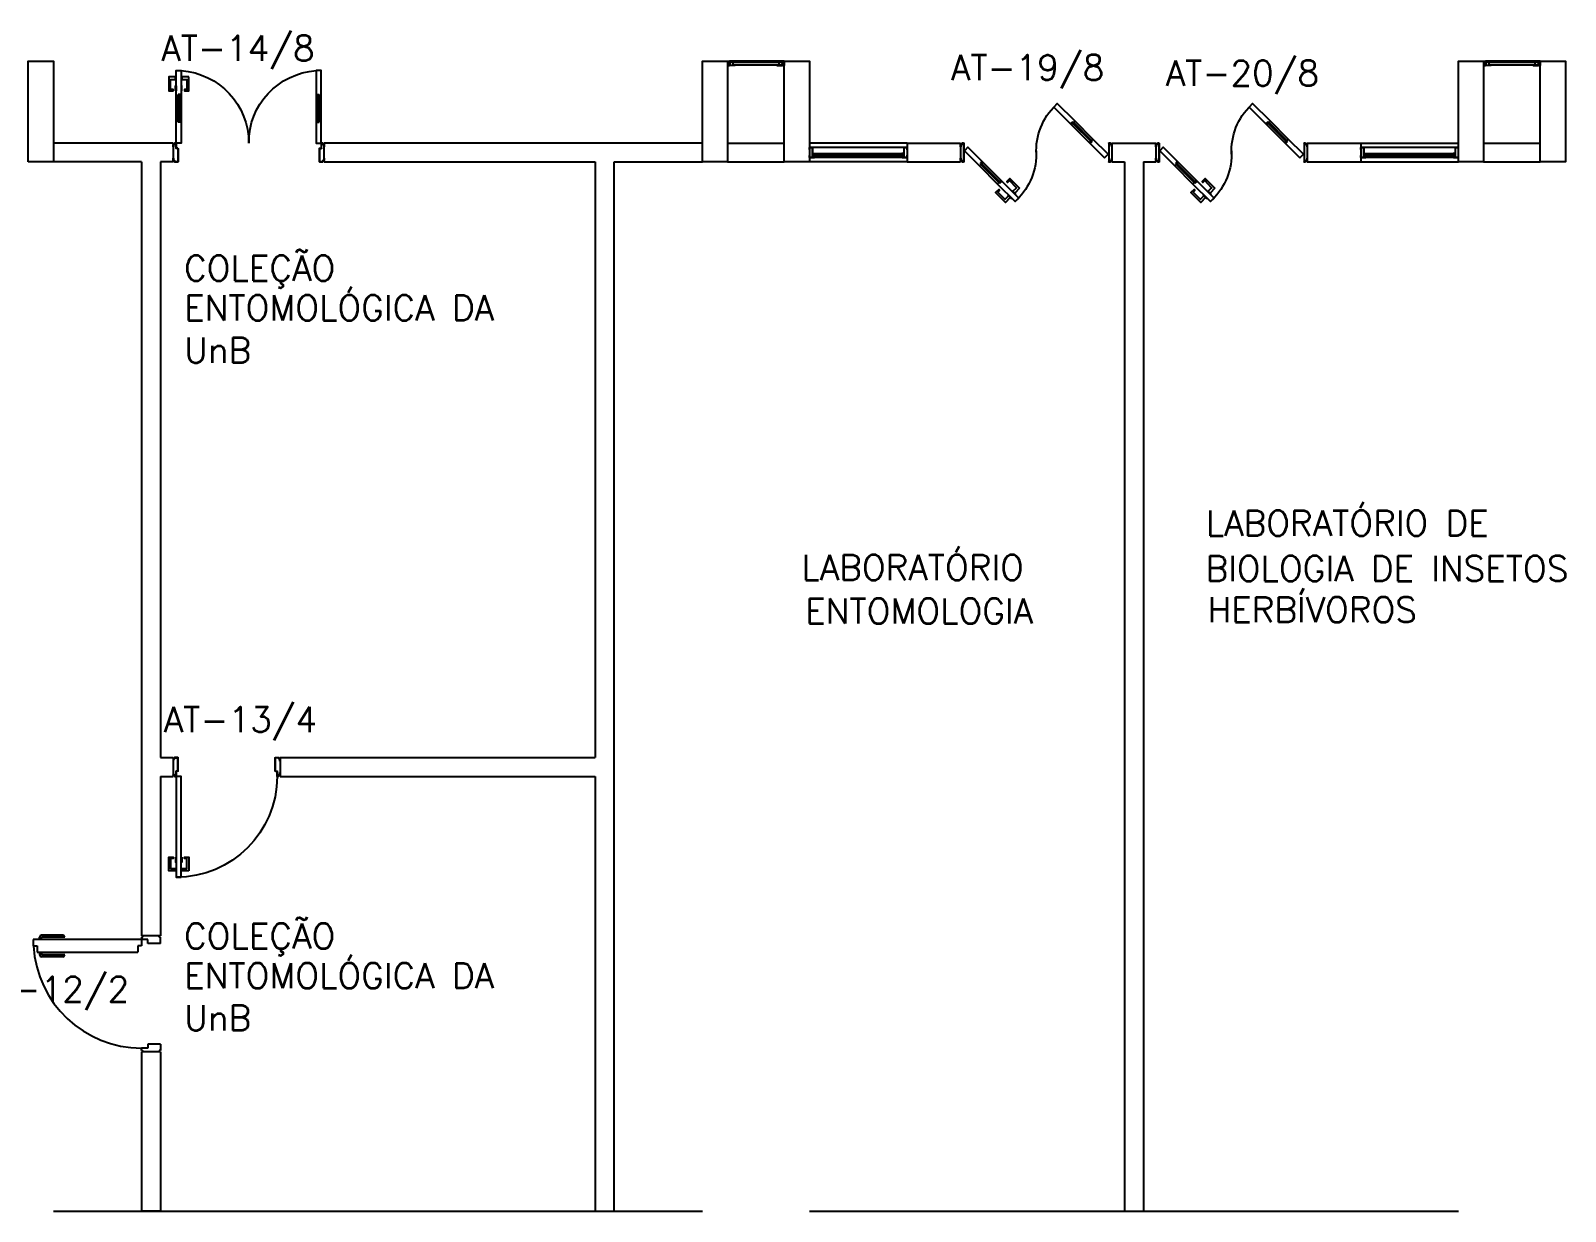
# Model space of a CAD drawing. Header units: millimetres. Extents: x 2686 to 2939, y 1294 to 1441.
# Drawn here: x 2748.94 to 2761.12, y 1304.92 to 1314.29 of the extents above; entities that cross this region are included whole.
import ezdxf

# ---------------------------------------------------------------- set-up
doc = ezdxf.new("R2010")
doc.units = ezdxf.units.MM
for name, color, linetype in [('AR-ALV', 2, 'Continuous'), ('AR-ESQ', 1, 'Continuous'), ('AR-ESTC', 3, 'Continuous'), ('AR-PORTA', 1, 'Continuous'), ('DT-ESQ-BAGUETE-C', 1, 'Continuous'), ('DT-ESQ-BAGUETE-V', 1, 'Continuous'), ('DT-ESQ-CHAPA DOBRADA-V', 1, 'Continuous'), ('DT-ESQ-MARCO-V', 1, 'Continuous'), ('DT-ESQ-PERFIL CADEIRA-C', 2, 'Continuous'), ('DT-ESQ-PERFIL CADEIRA-V', 2, 'Continuous'), ('DT-ESQ-PERFIL U-C', 2, 'Continuous'), ('DT-ESQ-VENEZIANA-C', 1, 'Continuous'), ('DT-ESQ-VENEZIANA-V', 1, 'Continuous'), ('DT-ESQ-VIDRO-C', 2, 'Continuous'), ('DT-TXTMOD', 1, 'Continuous'), ('ENDEREÇO', 2, 'Continuous'), ('maçaneta', 1, 'Continuous'), ('mov', 1, 'Continuous'), ('PM-PERFIL U-C', 2, 'Continuous'), ('PM-VIDRO', 2, 'Continuous'), ('pm1', 2, 'Continuous'), ('pm2', 2, 'Continuous'), ('TEXTO', 2, 'Continuous')]:
    doc.layers.add(name, color=color, linetype=linetype)
doc.styles.add('S10', font='simplex.shx', dxfattribs={"height": 0.1})
doc.styles.add('UNB-100', font='simplex.shx', dxfattribs={"height": 0.2})
doc.styles.add('UNB1-100', font='simplex.shx', dxfattribs={"height": 0.2})

# ---------------------------------------------------------------- blocks, each defined once
blk = doc.blocks.new('pe80-alv-01p')
at = {"layer": 'maçaneta'}
for p, q in [((-0.165, 0.775), (-0.165, 0.945)), ((-0.13, 0.96), (-0.15, 0.96)), ((-0.15, 0.76), (-0.15, 0.945)), ((-0.13, 0.945), (-0.15, 0.945)), ((-0.03, 0.96), (-0.01, 0.96)), ((-0.03, 0.945), (-0.01, 0.945)), ((-0.01, 0.76), (-0.01, 0.945)), ((0.005, 0.775), (0.005, 0.945))]:
    blk.add_line(p, q, dxfattribs=at)
for centre, start, end in [((-0.15, 0.945), 90, 180), ((-0.01, 0.945), 360, 90), ((-0.15, 0.775), 180, 270), ((-0.01, 0.775), 270, 360)]:
    blk.add_arc(centre, 0.015, start, end, dxfattribs=at)
at = {"layer": 'mov'}
blk.add_arc((-0.03, 0.15), 0.86, 93.333, 180, dxfattribs=at)
at = {"layer": 'pm1'}
for p, q in [((-0.13, 0.98), (-0.13, 0.18)), ((-0.08, 0.98), (-0.13, 0.98)), ((-0.03, 1.01), (-0.08, 1.01)), ((-0.08, 1.01), (-0.08, 0.98)), ((-0.03, 1.01), (-0.03, 1.01)), ((-0.03, 0.15), (-0.03, 1.01)), ((-0.91, 0.14), (-0.92, 0.14)), ((-0.92, 0.01), (-0.92, 0.14)), ((-0.91, 0.15), (-0.89, 0.15)), ((-0.91, 0.15), (-0.91, 0.14)), ((-0.89, 0.1), (-0.89, 0.15)), ((-0.08, 0.18), (-0.13, 0.18)), ((-0.08, 0.15), (-0.08, 0.18)), ((-0.03, 0.15), (-0.08, 0.15)), ((-0.01, 0.15), (-0.03, 0.15)), ((-0.03, 0.1), (-0.03, 0.15)), ((-0.03, 0.15), (-0.03, 0.15)), ((-0.01, 0.15), (-0.01, 0.14)), ((0.01, 0.15), (0.01, 0.15)), ((-0.91, 0.01), (-0.92, 0.01)), ((-0.91, 0), (-0.91, 0.01)), ((-0.86, 0.1), (-0.89, 0.1)), ((-0.86, 0), (-0.86, 0.1)), ((-0.86, 0), (-0.86, 0)), ((-0.06, 0), (-0.06, 0.1)), ((-0.06, 0.1), (-0.03, 0.1)), ((-0.06, 0), (-0.06, 0)), ((-0.06, 0), (-0.01, 0)), ((-0.01, 0), (-0.01, 0.01)), ((-0.86, 0), (-0.91, 0))]:
    blk.add_line(p, q, dxfattribs=at)
at = {"layer": 'pm2'}
for p, q in [((-0.01, 0.14), (0, 0.14)), ((0, 0.01), (0, 0.14)), ((-0.01, 0.01), (0, 0.01))]:
    blk.add_line(p, q, dxfattribs=at)
blk = doc.blocks.new('EF01-P')
at = {"layer": 'DT-ESQ-BAGUETE-C', "ltscale": 0.1}
for points in [[(0.002, 0.035), (0.015, 0.035), (0.015, 0.033), (0.002, 0.033), (0.002, 0.005), (0.015, 0.005), (0.015, 0.004), (0.002, 0.004, -0.414214), (0, 0.005), (0, 0.033, -0.414214)], [(0.448, 0.035), (0.435, 0.035), (0.435, 0.033), (0.448, 0.033), (0.448, 0.005), (0.435, 0.005), (0.435, 0.004), (0.448, 0.004, 0.414214), (0.45, 0.005), (0.45, 0.033, 0.414214)]]:
    blk.add_lwpolyline(points, format="xyb", close=True, dxfattribs=at)
at = {"layer": 'DT-ESQ-PERFIL CADEIRA-C', "ltscale": 0.1}
for points in [[(0.01, 0.002), (0.01, 0.003), (0.002, 0.003, 1), (0.002, 0), (0.015, 0, 0.414214), (0.016, 0.002), (0.016, 0.033), (0.043, 0.033)], [(0.043, 0.006), (0.018, 0.006), (0.018, 0.016), (0.016, 0.016), (0.016, 0.006, 0.414214), (0.018, 0.005), (0.043, 0.005), (0.056, 0.005, 1), (0.056, 0.008), (0.043, 0.008), (0.043, 0.02), (0.043, 0.032), (0.056, 0.032, 1), (0.056, 0.035), (0.043, 0.035), (0.016, 0.035, 0.414214), (0.015, 0.033), (0.015, 0.002), (0.002, 0.002)], [(0.041, 0.02), (0.041, 0.032, -0.414214), (0.043, 0.033), (0.056, 0.033)], [(0.041, 0.02), (0.041, 0.008, 0.414214), (0.043, 0.006), (0.056, 0.006)], [(0.407, 0.006), (0.432, 0.006), (0.432, 0.016), (0.433, 0.016), (0.433, 0.006, -0.414214), (0.432, 0.005), (0.407, 0.005), (0.394, 0.005, -1), (0.394, 0.008), (0.407, 0.008), (0.407, 0.02), (0.407, 0.032), (0.394, 0.032, -1), (0.394, 0.035), (0.407, 0.035), (0.433, 0.035, -0.414214), (0.435, 0.033), (0.435, 0.002), (0.448, 0.002)], [(0.408, 0.02), (0.408, 0.032, 0.414214), (0.407, 0.033), (0.394, 0.033)], [(0.408, 0.02), (0.408, 0.008, -0.414214), (0.407, 0.006), (0.394, 0.006)], [(0.44, 0.002), (0.44, 0.003), (0.448, 0.003, -1), (0.448, 0), (0.435, 0, -0.414214), (0.433, 0.002), (0.433, 0.033), (0.407, 0.033)]]:
    blk.add_lwpolyline(points, format="xyb", dxfattribs=at)
at = {"layer": 'DT-ESQ-PERFIL CADEIRA-V', "ltscale": 0.1}
blk.add_line((0.015, 0), (0.435, 0), dxfattribs=at)
at = {"layer": 'DT-ESQ-VENEZIANA-C', "ltscale": 0.1}
for p, q in [((0.043, 0.011), (0.407, 0.011)), ((0.043, 0.009), (0.407, 0.009))]:
    blk.add_line(p, q, dxfattribs=at)
at = {"layer": 'DT-ESQ-VENEZIANA-V', "ltscale": 0.1}
blk.add_line((0.043, 0.031), (0.407, 0.031), dxfattribs=at)
blk = doc.blocks.new('EF04A-P')
at = {"layer": 'DT-ESQ-BAGUETE-C', "ltscale": 0.1}
for points in [[(0.039, -0.05), (0.0255, -0.05), (0.0255, -0.0485), (0.039, -0.0485), (0.039, -0.0365), (0.0255, -0.0365), (0.0255, -0.035), (0.039, -0.035, -0.4142136), (0.0405, -0.0365), (0.0405, -0.0485, -0.4142136)], [(0.736, -0.05), (0.7495, -0.05), (0.7495, -0.0485), (0.736, -0.0485), (0.736, -0.0365), (0.7495, -0.0365), (0.7495, -0.035), (0.736, -0.035, 0.4142136), (0.7345, -0.0365), (0.7345, -0.0485, 0.4142136)]]:
    blk.add_lwpolyline(points, format="xyb", close=True, dxfattribs=at)
at = {"layer": 'DT-ESQ-BAGUETE-V', "ltscale": 0.1}
blk.add_line((0.736, -0.05), (0.039, -0.05), dxfattribs=at)
at = {"layer": 'DT-ESQ-CHAPA DOBRADA-V', "ltscale": 0.1}
blk.add_line((0.735, -0.067), (0.04, -0.067), dxfattribs=at)
at = {"layer": 'DT-ESQ-MARCO-V', "ltscale": 0.1}
for p, q in [((0.0235, -0.035), (0.7515, -0.035)), ((0.0235, -0.115), (0.7515, -0.115))]:
    blk.add_line(p, q, dxfattribs=at)
at = {"layer": 'DT-ESQ-PERFIL U-C', "ltscale": 0.1}
for points in [[(0.025, -0.0655), (0.025, -0.0655, 0.4142136), (0.0235, -0.067), (0.0235, -0.1135), (0.0015, -0.1135), (0.0015, -0.1), (0, -0.1), (0, -0.1135, 0.4142136), (0.0015, -0.115), (0.0235, -0.115, 0.4142136), (0.025, -0.1135), (0.025, -0.067), (0.04, -0.067, 1), (0.04, -0.064), (0.025, -0.064), (0.025, -0.0365, 0.4142136), (0.0235, -0.035), (0.0015, -0.035, 0.4142136), (0, -0.0365), (0, -0.05), (0.0015, -0.05), (0.0015, -0.0365), (0.0235, -0.0365), (0.0235, -0.064, 0.4142136), (0.025, -0.0655), (0.04, -0.0655)], [(0.75, -0.0655), (0.75, -0.0655, -0.4142136), (0.7515, -0.067), (0.7515, -0.1135), (0.7735, -0.1135), (0.7735, -0.1), (0.775, -0.1), (0.775, -0.1135, -0.4142136), (0.7735, -0.115), (0.7515, -0.115, -0.4142136), (0.75, -0.1135), (0.75, -0.067), (0.735, -0.067, -1), (0.735, -0.064), (0.75, -0.064), (0.75, -0.0365, -0.4142136), (0.7515, -0.035), (0.7735, -0.035, -0.4142136), (0.775, -0.0365), (0.775, -0.05), (0.7735, -0.05), (0.7735, -0.0365), (0.7515, -0.0365), (0.7515, -0.064, -0.4142136), (0.75, -0.0655), (0.735, -0.0655)]]:
    blk.add_lwpolyline(points, format="xyb", dxfattribs=at)
at = {"layer": 'DT-ESQ-VIDRO-C', "ltscale": 0.1}
blk.add_lwpolyline([(0.027, -0.062), (0.027, -0.052), (0.748, -0.052), (0.748, -0.062)], close=True, dxfattribs=at)
at = {"layer": 'DT-TXTMOD', "ltscale": 0.1, "style": 'S10', "flags": 3}
blk.add_attdef('EF04A', (0.05, 0), '', height=0.1, dxfattribs=at)
blk = doc.blocks.new('PM7B')
at = {"layer": 'maçaneta'}
for points in [[(0.732, -0.208), (0.771, -0.247), (0.785, -0.233), (0.758, -0.206, -0.414214), (0.758, -0.204), (0.813, -0.148), (0.827, -0.162), (0.834, -0.155), (0.81, -0.13)], [(0.806, -0.282), (0.845, -0.321), (0.923, -0.243), (0.898, -0.219), (0.891, -0.226), (0.905, -0.24), (0.849, -0.295, -0.414214), (0.847, -0.295), (0.82, -0.268)], [(0.845, -0.321), (0.806, -0.282), (0.82, -0.268), (0.847, -0.295, 0.414214), (0.849, -0.295), (0.905, -0.24), (0.891, -0.226), (0.898, -0.219), (0.923, -0.243)]]:
    blk.add_lwpolyline(points, format="xyb", close=True, dxfattribs=at)
for points in [[(0.792, -0.226), (0.764, -0.254), (0.767, -0.258), (0.795, -0.229)], [(0.792, -0.226), (0.764, -0.254), (0.767, -0.258), (0.795, -0.229)], [(0.827, -0.261), (0.799, -0.289), (0.795, -0.286), (0.824, -0.258)], [(0.827, -0.261), (0.799, -0.289), (0.795, -0.286), (0.824, -0.258)]]:
    blk.add_lwpolyline(points, close=True, dxfattribs=at)
at = {"layer": 'mov'}
for centre, start, end in [((0.099, 0.089), 356.8029, 46.3992), ((1.101, 0.061), 176.8029, 226.3992)]:
    blk.add_arc(centre, 0.501, start, end, dxfattribs=at)
at = {"layer": 'PM-PERFIL U-C'}
for p, q in [((0, 0.12), (0, 0.139)), ((0.001, 0.14), (0.01, 0.14)), ((0.01, 0.138), (0.002, 0.138)), ((0.002, 0.138), (0.002, 0.12)), ((0.01, 0.14), (0.01, 0.149)), ((0.012, 0.15), (0.023, 0.15)), ((0.023, 0.148), (0.012, 0.148)), ((0.012, 0.148), (0.012, 0.14)), ((0.023, 0.148), (0.023, 0.002)), ((0.025, 0.149), (0.025, 0.001)), ((1.175, 0.149), (1.175, 0.001)), ((1.188, 0.15), (1.176, 0.15)), ((1.177, 0.148), (1.188, 0.148)), ((1.177, 0.148), (1.177, 0.002)), ((1.188, 0.148), (1.188, 0.14)), ((1.189, 0.138), (1.198, 0.138)), ((1.19, 0.14), (1.19, 0.149)), ((1.198, 0.14), (1.19, 0.14)), ((1.198, 0.138), (1.198, 0.12)), ((1.2, 0.12), (1.2, 0.139)), ((0.002, 0.12), (0, 0.12)), ((0, 0.012), (0, 0.03)), ((0, 0.03), (0.002, 0.03)), ((0.01, 0.01), (0.001, 0.01)), ((0.002, 0.03), (0.002, 0.012)), ((0.002, 0.012), (0.01, 0.012)), ((0.01, 0.001), (0.01, 0.01)), ((0.012, 0.01), (0.012, 0.002)), ((0.012, 0.002), (0.023, 0.002)), ((0.023, 0), (0.012, 0)), ((1.188, 0.002), (1.177, 0.002)), ((1.176, 0), (1.188, 0)), ((1.188, 0.01), (1.188, 0.002)), ((1.198, 0.012), (1.189, 0.012)), ((1.19, 0.01), (1.198, 0.01)), ((1.19, 0.001), (1.19, 0.01)), ((1.198, 0.12), (1.2, 0.12)), ((1.198, 0.03), (1.198, 0.012)), ((1.2, 0.03), (1.198, 0.03)), ((1.2, 0.012), (1.2, 0.03))]:
    blk.add_line(p, q, dxfattribs=at)
for centre, start, end in [((0.001, 0.139), 90, 180), ((0.012, 0.149), 90, 180), ((0.01, 0.14), 270, 0), ((0.023, 0.149), 0, 90), ((1.176, 0.149), 90, 180), ((1.188, 0.149), 0, 90), ((1.189, 0.14), 180, 270), ((1.198, 0.139), 0, 90), ((0.001, 0.012), 180, 270), ((0.01, 0.01), 0, 90), ((0.012, 0.001), 180, 270), ((0.023, 0.001), 269.9386, 0), ((1.176, 0.001), 180, 270.0614), ((1.189, 0.01), 90, 180), ((1.188, 0.001), 270, 0), ((1.198, 0.012), 270, 0)]:
    blk.add_arc(centre, 0.0015, start, end, dxfattribs=at)
at = {"layer": 'PM-VIDRO'}
for p, q in [((0.161, 0.171), (0.302, 0.312)), ((0.309, 0.305), (0.168, 0.164)), ((0.891, -0.155), (1.032, -0.014)), ((1.039, -0.021), (0.898, -0.162))]:
    blk.add_line(p, q, dxfattribs=at)
at = {"layer": 'pm1'}
for p, q in [((0.302, 0.312), (0.291, 0.323)), ((0.302, 0.312), (0.309, 0.319)), ((0.327, 0.302), (0.309, 0.319)), ((0.316, 0.312), (0.309, 0.305)), ((0.32, 0.294), (0.309, 0.305)), ((0.327, 0.302), (0.32, 0.294)), ((0.03, 0.061), (0.15, 0.181)), ((0.178, 0.153), (0.058, 0.033)), ((0.15, 0.181), (0.161, 0.171)), ((0.154, 0.164), (0.161, 0.171)), ((0.171, 0.146), (0.154, 0.164)), ((0.168, 0.164), (0.161, 0.157)), ((0.168, 0.164), (0.178, 0.153)), ((0.178, 0.153), (0.171, 0.146)), ((0.058, 0.033), (0.03, 0.061)), ((1.022, -0.003), (1.029, 0.004)), ((1.029, 0.004), (1.046, -0.014)), ((1.032, -0.014), (1.039, -0.007)), ((1.046, -0.014), (1.039, -0.021)), ((0.873, -0.152), (0.88, -0.144)), ((0.873, -0.152), (0.891, -0.169)), ((0.88, -0.144), (0.891, -0.155)), ((0.884, -0.162), (0.891, -0.155)), ((0.898, -0.162), (0.891, -0.169)), ((0.898, -0.162), (0.909, -0.173))]:
    blk.add_line(p, q, dxfattribs=at)
for points in [[(0.291, 0.323), (0.433, 0.464), (0.461, 0.436), (0.32, 0.294)], [(1.032, -0.014), (1.022, -0.003), (1.142, 0.117), (1.17, 0.089), (1.05, -0.031), (1.039, -0.021)], [(0.909, -0.173), (0.767, -0.314), (0.739, -0.286), (0.873, -0.152)]]:
    blk.add_lwpolyline(points, dxfattribs=at)
at = {"layer": 'pm2', "color": 1}
for p, q in [((0.15, 0.181), (0.291, 0.323)), ((0.32, 0.294), (0.178, 0.153)), ((0.88, -0.144), (1.022, -0.003)), ((1.05, -0.031), (0.909, -0.173))]:
    blk.add_line(p, q, dxfattribs=at)
blk = doc.blocks.new('marco-d')
at = {"layer": 'PM-PERFIL U-C'}
for p, q in [((-0.013, 0), (-0.001, 0)), ((-0.025, -0.03), (-0.025, -0.011)), ((-0.023, -0.03), (-0.025, -0.03)), ((-0.025, -0.138), (-0.025, -0.12)), ((-0.025, -0.12), (-0.023, -0.12)), ((-0.023, -0.01), (-0.015, -0.01)), ((-0.014, -0.012), (-0.023, -0.012)), ((-0.023, -0.012), (-0.023, -0.03)), ((-0.023, -0.12), (-0.023, -0.138)), ((-0.015, -0.01), (-0.015, -0.001)), ((-0.002, -0.002), (-0.013, -0.002)), ((-0.013, -0.002), (-0.013, -0.01)), ((-0.002, -0.041), (-0.002, -0.002)), ((0.013, -0.043), (-0.001, -0.043)), ((0, -0.001), (0, -0.041)), ((0.013, -0.041), (0, -0.041)), ((0.013, -0.043), (0.013, -0.148)), ((0.015, -0.042), (0.015, -0.148)), ((-0.023, -0.138), (-0.014, -0.138)), ((-0.015, -0.14), (-0.023, -0.14)), ((-0.015, -0.148), (-0.015, -0.14)), ((-0.013, -0.139), (-0.013, -0.148)), ((-0.013, -0.148), (0.013, -0.148)), ((0.013, -0.15), (-0.013, -0.15))]:
    blk.add_line(p, q, dxfattribs=at)
for centre, start, end in [((-0.013, -0.001), 90, 180), ((-0.001, -0.001), 360, 90), ((-0.023, -0.011), 90, 180), ((-0.014, -0.01), 270, 0), ((-0.001, -0.041), 180, 270), ((0.013, -0.042), 0, 90), ((-0.023, -0.138), 180, 270), ((-0.013, -0.148), 180, 270), ((-0.014, -0.139), 0, 90), ((0.013, -0.148), 269.9386, 0)]:
    blk.add_arc(centre, 0.0015, start, end, dxfattribs=at)
blk = doc.blocks.new('marco-e')
at = {"layer": 'PM-PERFIL U-C'}
for p, q in [((-0.015, -0.043), (-0.015, -0.149)), ((-0.013, -0.041), (0, -0.041)), ((-0.013, -0.043), (0.001, -0.043)), ((-0.013, -0.043), (-0.013, -0.148)), ((0, -0.002), (0, -0.041)), ((0.014, 0), (0.002, 0)), ((0.002, -0.042), (0.002, -0.002)), ((0.002, -0.002), (0.013, -0.002)), ((0.013, -0.002), (0.013, -0.011)), ((0.015, -0.01), (0.015, -0.002)), ((0.024, -0.01), (0.015, -0.01)), ((0.015, -0.012), (0.023, -0.012)), ((0.023, -0.012), (0.023, -0.03)), ((0.023, -0.03), (0.025, -0.03)), ((0.025, -0.12), (0.023, -0.12)), ((0.023, -0.12), (0.023, -0.138)), ((0.025, -0.03), (0.025, -0.012)), ((0.025, -0.139), (0.025, -0.12)), ((0.013, -0.148), (-0.013, -0.148)), ((-0.013, -0.15), (0.014, -0.15)), ((0.013, -0.14), (0.013, -0.148)), ((0.023, -0.138), (0.015, -0.138)), ((0.015, -0.14), (0.024, -0.14)), ((0.015, -0.149), (0.015, -0.14))]:
    blk.add_line(p, q, dxfattribs=at)
for centre, start, end in [((-0.013, -0.043), 90, 180), ((0.002, -0.002), 90, 180), ((0.001, -0.042), 270, 0), ((0.015, -0.011), 180, 270), ((0.014, -0.002), 0, 90), ((0.024, -0.012), 0, 90), ((-0.013, -0.149), 180, 270.0614), ((0.015, -0.14), 90, 180), ((0.014, -0.149), 270, 0), ((0.024, -0.139), 270, 0)]:
    blk.add_arc(centre, 0.0015, start, end, dxfattribs=at)
blk = doc.blocks.new('PM6V-B')
at = {"layer": 'maçaneta'}
for points in [[(1.075, 0.675), (1.13, 0.675), (1.13, 0.655), (1.091, 0.655, 0.414214), (1.09, 0.654), (1.09, 0.575), (1.11, 0.575), (1.11, 0.565), (1.075, 0.565)], [(1.18, 0.675), (1.235, 0.675), (1.235, 0.565), (1.2, 0.565), (1.2, 0.575), (1.22, 0.575), (1.22, 0.654, 0.414214), (1.218, 0.655), (1.18, 0.655)]]:
    blk.add_lwpolyline(points, format="xyb", close=True, dxfattribs=at)
for points in [[(1.13, 0.565), (1.13, 0.605), (1.135, 0.605), (1.135, 0.565)], [(1.18, 0.565), (1.18, 0.605), (1.175, 0.605), (1.175, 0.565)]]:
    blk.add_lwpolyline(points, close=True, dxfattribs=at)
at = {"layer": 'mov'}
for centre, start, end in [((0.025, 0.151), 359.8606, 86.0112), ((1.175, 0.151), 93.9888, 180.1394)]:
    blk.add_arc(centre, 0.575, start, end, dxfattribs=at)
at = {"layer": 'PM-VIDRO'}
for p, q in [((0.04, 0.325), (0.04, 0.525)), ((0.05, 0.525), (0.05, 0.325)), ((1.15, 0.525), (1.15, 0.325)), ((1.16, 0.325), (1.16, 0.525))]:
    blk.add_line(p, q, dxfattribs=at)
at = {"layer": 'pm1'}
for p, q in [((0.04, 0.525), (0.025, 0.525)), ((0.065, 0.535), (0.04, 0.535)), ((0.04, 0.525), (0.04, 0.535)), ((0.05, 0.535), (0.05, 0.525)), ((0.065, 0.525), (0.05, 0.525)), ((0.065, 0.535), (0.065, 0.525)), ((1.135, 0.535), (1.135, 0.525)), ((1.135, 0.535), (1.16, 0.535)), ((1.135, 0.525), (1.15, 0.525)), ((1.15, 0.535), (1.15, 0.525)), ((1.16, 0.525), (1.16, 0.535)), ((1.16, 0.525), (1.175, 0.525)), ((0.04, 0.325), (0.025, 0.325)), ((0.04, 0.315), (0.04, 0.325)), ((0.065, 0.315), (0.04, 0.315)), ((0.065, 0.325), (0.05, 0.325)), ((0.05, 0.325), (0.05, 0.315)), ((0.065, 0.325), (0.065, 0.315)), ((1.135, 0.325), (1.135, 0.315)), ((1.135, 0.325), (1.15, 0.325)), ((1.135, 0.315), (1.16, 0.315)), ((1.15, 0.325), (1.15, 0.315)), ((1.16, 0.315), (1.16, 0.325)), ((1.16, 0.325), (1.175, 0.325))]:
    blk.add_line(p, q, dxfattribs=at)
for points in [[(0.025, 0.525), (0.025, 0.725), (0.065, 0.725), (0.065, 0.525)], [(1.175, 0.525), (1.175, 0.725), (1.135, 0.725), (1.135, 0.525)], [(0.065, 0.325), (0.065, 0.15), (0.025, 0.15), (0.025, 0.325)], [(1.135, 0.325), (1.135, 0.15), (1.175, 0.15), (1.175, 0.325)]]:
    blk.add_lwpolyline(points, dxfattribs=at)
at = {"layer": 'pm2'}
for p, q in [((0.025, 0.325), (0.025, 0.525)), ((0.065, 0.525), (0.065, 0.325)), ((1.135, 0.525), (1.135, 0.325)), ((1.175, 0.325), (1.175, 0.525))]:
    blk.add_line(p, q, dxfattribs=at)
at = {"layer": 'pm1'}
for name, p in [('marco-d', (0.025, 0.15)), ('marco-e', (1.175, 0.15))]:
    blk.add_blockref(name, p, dxfattribs=at)
blk = doc.blocks.new('PM3')
at = {"layer": 'maçaneta'}
for points in [[(0.02, 0.825), (-0.035, 0.825), (-0.035, 0.715), (0, 0.715), (0, 0.725), (-0.02, 0.725), (-0.02, 0.804, -0.414214), (-0.019, 0.805), (0.02, 0.805)], [(0.125, 0.825), (0.07, 0.825), (0.07, 0.805), (0.108, 0.805, -0.414214), (0.11, 0.804), (0.11, 0.725), (0.09, 0.725), (0.09, 0.715), (0.125, 0.715)]]:
    blk.add_lwpolyline(points, format="xyb", close=True, dxfattribs=at)
for points in [[(0.02, 0.715), (0.02, 0.755), (0.025, 0.755), (0.025, 0.715)], [(0.07, 0.715), (0.07, 0.755), (0.065, 0.755), (0.065, 0.715)]]:
    blk.add_lwpolyline(points, close=True, dxfattribs=at)
at = {"layer": 'mov'}
blk.add_arc((0.025, 0.075), 0.8, 0, 90, dxfattribs=at)
at = {"layer": 'PM-PERFIL U-C'}
for p, q in [((0, 0.045), (0, 0.063)), ((0.002, 0.045), (0, 0.045)), ((0.001, 0.065), (0.01, 0.065)), ((0.002, 0.063), (0.002, 0.045)), ((0.01, 0.063), (0.002, 0.063)), ((0.01, 0.065), (0.01, 0.073)), ((0.011, 0.075), (0.023, 0.075)), ((0.012, 0.073), (0.012, 0.064)), ((0.023, 0.073), (0.012, 0.073)), ((0.023, 0.033), (0.023, 0.073)), ((0.038, 0.032), (0.024, 0.032)), ((0.025, 0.073), (0.025, 0.034)), ((0.038, 0.034), (0.025, 0.034)), ((0.038, 0.032), (0.038, -0.073)), ((0.04, 0.032), (0.04, -0.074)), ((0.81, 0.032), (0.81, -0.074)), ((0.812, 0.034), (0.825, 0.034)), ((0.812, 0.032), (0.826, 0.032)), ((0.812, 0.032), (0.812, -0.073)), ((0.825, 0.073), (0.825, 0.034)), ((0.839, 0.075), (0.827, 0.075)), ((0.827, 0.073), (0.838, 0.073)), ((0.827, 0.033), (0.827, 0.073)), ((0.838, 0.073), (0.838, 0.064)), ((0.84, 0.065), (0.84, 0.073)), ((0.849, 0.065), (0.84, 0.065)), ((0.84, 0.063), (0.848, 0.063)), ((0.848, 0.063), (0.848, 0.045)), ((0.848, 0.045), (0.85, 0.045)), ((0.85, 0.045), (0.85, 0.063)), ((0, -0.045), (0.002, -0.045)), ((0, -0.064), (0, -0.045)), ((0.01, -0.065), (0.001, -0.065)), ((0.002, -0.045), (0.002, -0.063)), ((0.002, -0.063), (0.01, -0.063)), ((0.01, -0.074), (0.01, -0.065)), ((0.038, -0.075), (0.011, -0.075)), ((0.012, -0.065), (0.012, -0.073)), ((0.012, -0.073), (0.038, -0.073)), ((0.838, -0.073), (0.812, -0.073)), ((0.812, -0.075), (0.839, -0.075)), ((0.838, -0.065), (0.838, -0.073)), ((0.848, -0.063), (0.84, -0.063)), ((0.84, -0.074), (0.84, -0.065)), ((0.84, -0.065), (0.849, -0.065)), ((0.85, -0.045), (0.848, -0.045)), ((0.848, -0.045), (0.848, -0.063)), ((0.85, -0.064), (0.85, -0.045))]:
    blk.add_line(p, q, dxfattribs=at)
for centre, start, end in [((0.001, 0.063), 90, 180), ((0.011, 0.073), 90, 180), ((0.01, 0.064), 270, 0), ((0.023, 0.073), 360, 90), ((0.024, 0.033), 180, 270), ((0.038, 0.032), 0, 90), ((0.812, 0.032), 90, 180), ((0.827, 0.073), 90, 180), ((0.826, 0.033), 270, 0), ((0.84, 0.064), 180, 270), ((0.839, 0.073), 0, 90), ((0.849, 0.063), 0, 90), ((0.001, -0.064), 180, 270), ((0.01, -0.065), 0, 90), ((0.011, -0.074), 180, 270), ((0.038, -0.074), 269.9386, 0), ((0.812, -0.074), 180, 270.0614), ((0.84, -0.065), 90, 180), ((0.839, -0.074), 270, 0), ((0.849, -0.064), 270, 0)]:
    blk.add_arc(centre, 0.0015, start, end, dxfattribs=at)
at = {"layer": 'pm1'}
blk.add_lwpolyline([(0.065, 0.875), (0.065, 0.075), (0.025, 0.075), (0.025, 0.875)], close=True, dxfattribs=at)

msp = doc.modelspace()

# ---------------------------------------------------------------- linework, layer by layer
at = {"layer": 'AR-ALV'}
for p, q in [((2750.071, 1313.4), (2749.121, 1313.4)), ((2750.071, 1313.4), (2750.071, 1313.25)), ((2751.271, 1313.25), (2751.271, 1313.4)), ((2754.271, 1313.4), (2751.271, 1313.4)), ((2754.471, 1313.4), (2754.921, 1313.4)), ((2755.896, 1313.4), (2756.321, 1313.4)), ((2755.896, 1313.4), (2755.896, 1313.25)), ((2756.321, 1313.4), (2756.321, 1313.25)), ((2757.521, 1313.4), (2757.871, 1313.4)), ((2757.521, 1313.4), (2757.521, 1313.25)), ((2757.871, 1313.4), (2757.871, 1313.25)), ((2759.071, 1313.4), (2759.071, 1313.25)), ((2759.071, 1313.4), (2759.496, 1313.4)), ((2759.496, 1313.4), (2759.496, 1313.25)), ((2760.471, 1313.4), (2760.921, 1313.4)), ((2749.821, 1313.25), (2749.121, 1313.25)), ((2749.821, 1313.25), (2749.821, 1307.11)), ((2749.971, 1313.25), (2749.971, 1308.525)), ((2750.071, 1313.25), (2749.971, 1313.25)), ((2751.271, 1313.25), (2753.421, 1313.25)), ((2753.421, 1313.25), (2753.421, 1308.525)), ((2753.571, 1304.925), (2753.571, 1313.25)), ((2753.571, 1313.25), (2754.271, 1313.25)), ((2754.471, 1313.25), (2754.921, 1313.25)), ((2755.896, 1313.25), (2756.321, 1313.25)), ((2757.521, 1313.25), (2757.621, 1313.25)), ((2757.621, 1313.25), (2757.621, 1304.925)), ((2757.621, 1313.25), (2757.621, 1313.25)), ((2757.771, 1313.25), (2757.771, 1304.925)), ((2757.771, 1313.25), (2757.871, 1313.25)), ((2759.071, 1313.25), (2759.496, 1313.25)), ((2760.471, 1313.25), (2760.921, 1313.25)), ((2749.971, 1308.525), (2750.071, 1308.525)), ((2750.071, 1308.525), (2750.071, 1308.375)), ((2750.921, 1308.525), (2750.921, 1308.375)), ((2750.921, 1308.525), (2753.421, 1308.525)), ((2749.971, 1308.375), (2750.071, 1308.375)), ((2749.971, 1308.375), (2749.971, 1307.11)), ((2750.921, 1308.375), (2753.421, 1308.375)), ((2753.421, 1308.375), (2753.421, 1304.925)), ((2749.971, 1307.11), (2749.821, 1307.11)), ((2749.821, 1306.19), (2749.821, 1304.925)), ((2749.971, 1306.19), (2749.821, 1306.19)), ((2749.971, 1306.19), (2749.971, 1304.925)), ((2749.971, 1304.925), (2749.821, 1304.925)), ((2753.421, 1304.925), (2753.571, 1304.925))]:
    msp.add_line(p, q, dxfattribs=at)
at = {"layer": 'AR-ESQ'}
for p, q in [((2755.896, 1313.4), (2755.121, 1313.4)), ((2759.496, 1313.4), (2760.271, 1313.4)), ((2755.896, 1313.25), (2755.121, 1313.25)), ((2759.496, 1313.25), (2760.271, 1313.25)), ((2749.121, 1304.925), (2754.271, 1304.925)), ((2755.121, 1304.925), (2760.271, 1304.925))]:
    msp.add_line(p, q, dxfattribs=at)
at = {"layer": 'AR-ESTC'}
for points in [[(2748.921, 1313.25), (2748.921, 1314.05), (2749.121, 1314.05), (2749.121, 1313.25)], [(2754.271, 1313.25), (2754.271, 1314.05), (2754.471, 1314.05), (2754.471, 1313.25)], [(2754.921, 1313.25), (2754.921, 1314.05), (2755.121, 1314.05), (2755.121, 1313.25)], [(2760.271, 1313.25), (2760.271, 1314.05), (2760.471, 1314.05), (2760.471, 1313.25)], [(2760.921, 1313.25), (2760.921, 1314.05), (2761.121, 1314.05), (2761.121, 1313.25)]]:
    msp.add_lwpolyline(points, close=True, dxfattribs=at)

# ---------------------------------------------------------------- block references
at = {"layer": 'AR-ESQ', "rotation": 180}
for name, p in [('EF01-P', (2754.921, 1314.05)), ('EF01-P', (2760.921, 1314.05)), ('EF04A-P', (2755.896, 1313.25)), ('EF04A-P', (2760.271, 1313.25))]:
    msp.add_blockref(name, p, dxfattribs=at)
at = {"layer": 'AR-PORTA', "xscale": -1}
for name, p in [('PM6V-B', (2751.271, 1313.25)), ('PM7B', (2757.521, 1313.25)), ('PM7B', (2759.071, 1313.25))]:
    msp.add_blockref(name, p, dxfattribs=at)
at = {"layer": 'AR-PORTA', "xscale": -1, "rotation": 180}
msp.add_blockref('PM3', (2750.071, 1308.45), dxfattribs=at)
at = {"layer": 'AR-PORTA', "rotation": 90}
msp.add_blockref('pe80-alv-01p', (2749.971, 1307.11), dxfattribs=at)

# ---------------------------------------------------------------- texts
at = {"layer": 'ENDEREÇO', "style": 'UNB1-100'}
for s, p in [('AT-14/8', (2749.977, 1314.053)), ('AT-19/8', (2756.244, 1313.899)), ('AT-20/8', (2757.948, 1313.855)), ('AT-13/4', (2749.996, 1308.726)), ('AT-12/2', (2748.505, 1306.587))]:
    msp.add_text(s, height=0.2, dxfattribs=at).set_placement(p)
at = {"layer": 'TEXTO', "style": 'UNB-100'}
for s, p in [('COLEÇÃO', (2750.158, 1312.307)), ('ENTOMOLÓGICA DA', (2750.158, 1311.992)), ('UnB', (2750.158, 1311.657)), ('LABORATÓRIO DE', (2758.266, 1310.285)), ('LABORATÓRIO', (2755.057, 1309.933)), ('BIOLOGIA DE INSETOS ', (2758.264, 1309.924)), ('HERBÍVOROS', (2758.279, 1309.598)), ('ENTOMOLOGIA', (2755.087, 1309.587)), ('COLEÇÃO', (2750.158, 1307.009)), ('ENTOMOLÓGICA DA', (2750.158, 1306.694)), ('UnB', (2750.158, 1306.36))]:
    msp.add_text(s, height=0.2, dxfattribs=at).set_placement(p)

doc.saveas('drawing.dxf')
